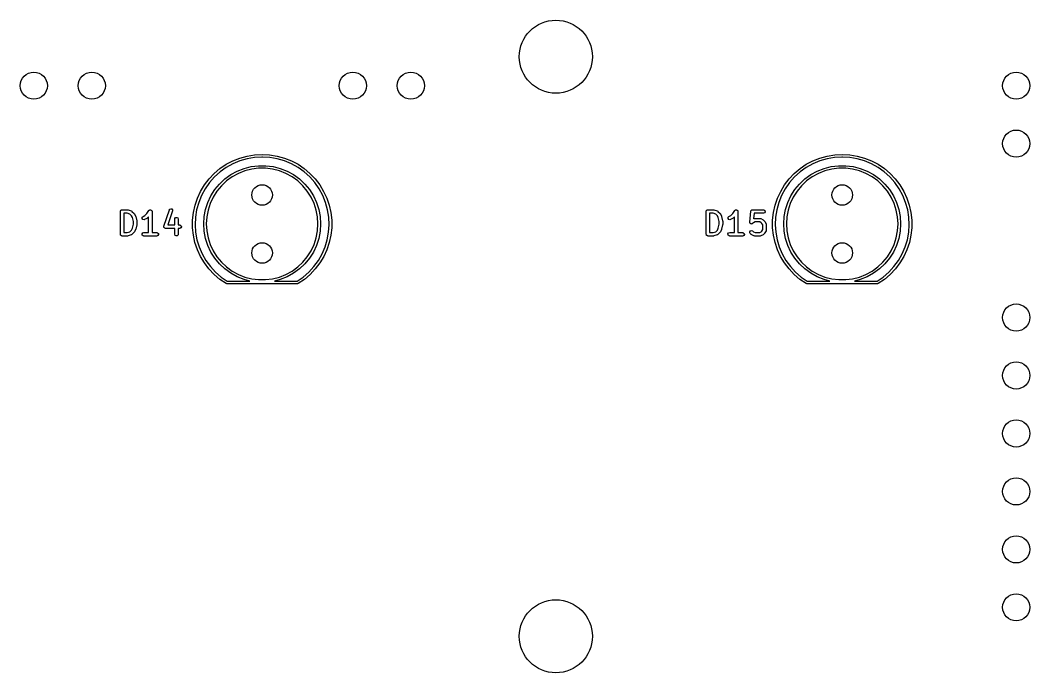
# Model space of a CAD drawing. Extents: x 17 to 414, y -137 to -109.
# Drawn here: x 370.24 to 414.45, y -137.49 to -108.89 of the extents above; entities that cross this region are included whole.
import ezdxf

# ---------------------------------------------------------------- set-up
doc = ezdxf.new("R2010")
doc.units = 0
doc.layers.add('BLACK', color=7, linetype='CONTINUOUS')

msp = doc.modelspace()

# ---------------------------------------------------------------- linework, layer by layer
at = {"layer": 'BLACK', "linetype": 'CONTINUOUS'}
for p, q in [((379.559, -115.052), (379.866, -114.93)), ((379.866, -114.93), (380.184, -114.842)), ((380.509, -114.905), (380.182, -114.961)), ((380.184, -114.842), (380.51, -114.789)), ((380.829, -114.887), (380.509, -114.905)), ((380.51, -114.789), (380.838, -114.771)), ((380.839, -114.891), (380.829, -114.887)), ((380.838, -114.771), (380.839, -114.771)), ((380.839, -114.771), (380.839, -114.771)), ((380.839, -114.771), (380.84, -114.771)), ((380.849, -114.887), (380.839, -114.891)), ((380.839, -114.891), (380.839, -114.891)), ((380.839, -114.891), (380.839, -114.891)), ((380.84, -114.771), (381.168, -114.789)), ((380.84, -114.771), (380.84, -114.771)), ((381.169, -114.905), (380.849, -114.887)), ((381.168, -114.789), (381.494, -114.842)), ((381.496, -114.961), (381.169, -114.905)), ((381.494, -114.842), (381.812, -114.93)), ((381.812, -114.93), (382.119, -115.052)), ((404.959, -115.052), (405.266, -114.93)), ((405.266, -114.93), (405.584, -114.842)), ((405.909, -114.905), (405.582, -114.961)), ((405.584, -114.842), (405.91, -114.789)), ((406.229, -114.887), (405.909, -114.905)), ((405.91, -114.789), (406.238, -114.771)), ((406.239, -114.891), (406.229, -114.887)), ((406.238, -114.771), (406.239, -114.771)), ((406.239, -114.771), (406.239, -114.771)), ((406.239, -114.771), (406.24, -114.771)), ((406.249, -114.887), (406.239, -114.891)), ((406.239, -114.891), (406.239, -114.891)), ((406.239, -114.891), (406.239, -114.891)), ((406.24, -114.771), (406.568, -114.789)), ((406.24, -114.771), (406.24, -114.771)), ((406.569, -114.905), (406.249, -114.887)), ((406.568, -114.789), (406.894, -114.842)), ((406.896, -114.961), (406.569, -114.905)), ((406.894, -114.842), (407.212, -114.93)), ((407.212, -114.93), (407.519, -115.052)), ((378.994, -115.392), (379.268, -115.207)), ((379.268, -115.342), (378.999, -115.535)), ((379.268, -115.207), (379.559, -115.052)), ((379.558, -115.181), (379.268, -115.342)), ((379.864, -115.053), (379.558, -115.181)), ((380.182, -114.961), (379.864, -115.053)), ((380.048, -115.386), (380.359, -115.306)), ((380.359, -115.306), (380.678, -115.266)), ((380.686, -115.381), (380.381, -115.419)), ((380.678, -115.266), (381, -115.266)), ((380.993, -115.381), (380.686, -115.381)), ((381.297, -115.419), (380.993, -115.381)), ((381, -115.266), (381.319, -115.306)), ((381.319, -115.306), (381.63, -115.386)), ((381.814, -115.053), (381.496, -114.961)), ((382.12, -115.181), (381.814, -115.053)), ((382.119, -115.052), (382.41, -115.207)), ((382.41, -115.342), (382.12, -115.181)), ((382.41, -115.207), (382.684, -115.392)), ((382.679, -115.535), (382.41, -115.342)), ((404.394, -115.392), (404.668, -115.207)), ((404.668, -115.342), (404.399, -115.535)), ((404.668, -115.207), (404.959, -115.052)), ((404.958, -115.181), (404.668, -115.342)), ((405.264, -115.053), (404.958, -115.181)), ((405.582, -114.961), (405.264, -115.053)), ((405.448, -115.386), (405.759, -115.306)), ((405.759, -115.306), (406.078, -115.266)), ((406.086, -115.381), (405.781, -115.419)), ((406.078, -115.266), (406.4, -115.266)), ((406.393, -115.381), (406.086, -115.381)), ((406.697, -115.419), (406.393, -115.381)), ((406.4, -115.266), (406.719, -115.306)), ((406.719, -115.306), (407.03, -115.386)), ((407.214, -115.053), (406.896, -114.961)), ((407.52, -115.181), (407.214, -115.053)), ((407.519, -115.052), (407.81, -115.207)), ((407.81, -115.342), (407.52, -115.181)), ((407.81, -115.207), (408.084, -115.392)), ((408.079, -115.535), (407.81, -115.342)), ((378.516, -115.845), (378.743, -115.606)), ((378.753, -115.757), (378.533, -116.006)), ((378.743, -115.606), (378.994, -115.392)), ((378.999, -115.535), (378.753, -115.757)), ((379.207, -115.848), (379.467, -115.659)), ((379.529, -115.757), (379.281, -115.937)), ((379.467, -115.659), (379.749, -115.505)), ((379.798, -115.609), (379.529, -115.757)), ((379.749, -115.505), (380.048, -115.386)), ((380.084, -115.496), (379.798, -115.609)), ((380.381, -115.419), (380.084, -115.496)), ((381.595, -115.496), (381.297, -115.419)), ((381.88, -115.609), (381.595, -115.496)), ((381.63, -115.386), (381.929, -115.505)), ((382.149, -115.757), (381.88, -115.609)), ((381.929, -115.505), (382.211, -115.659)), ((382.397, -115.937), (382.149, -115.757)), ((382.211, -115.659), (382.471, -115.848)), ((382.925, -115.757), (382.679, -115.535)), ((382.684, -115.392), (382.935, -115.606)), ((383.145, -116.005), (382.925, -115.757)), ((382.935, -115.606), (383.163, -115.845)), ((403.916, -115.845), (404.143, -115.606)), ((404.153, -115.757), (403.933, -116.006)), ((404.143, -115.606), (404.394, -115.392)), ((404.399, -115.535), (404.153, -115.757)), ((404.607, -115.848), (404.867, -115.659)), ((404.929, -115.757), (404.681, -115.937)), ((404.867, -115.659), (405.149, -115.505)), ((405.198, -115.609), (404.929, -115.757)), ((405.149, -115.505), (405.448, -115.386)), ((405.484, -115.496), (405.198, -115.609)), ((405.781, -115.419), (405.484, -115.496)), ((406.995, -115.496), (406.697, -115.419)), ((407.28, -115.609), (406.995, -115.496)), ((407.03, -115.386), (407.329, -115.505)), ((407.549, -115.757), (407.28, -115.609)), ((407.329, -115.505), (407.611, -115.659)), ((407.797, -115.937), (407.549, -115.757)), ((407.611, -115.659), (407.871, -115.848)), ((408.325, -115.757), (408.079, -115.535)), ((408.084, -115.392), (408.335, -115.606)), ((408.545, -116.005), (408.325, -115.757)), ((408.335, -115.606), (408.563, -115.845)), ((378.145, -116.391), (378.316, -116.108)), ((378.316, -116.108), (378.516, -115.845)), ((378.533, -116.006), (378.343, -116.277)), ((378.768, -116.316), (378.973, -116.069)), ((379.057, -116.147), (378.861, -116.384)), ((378.973, -116.069), (379.207, -115.848)), ((379.281, -115.937), (379.057, -116.147)), ((382.621, -116.147), (382.397, -115.937)), ((382.471, -115.848), (382.705, -116.069)), ((382.817, -116.384), (382.621, -116.147)), ((382.705, -116.069), (382.91, -116.316)), ((383.335, -116.277), (383.145, -116.005)), ((383.163, -115.845), (383.362, -116.108)), ((383.362, -116.108), (383.533, -116.391)), ((403.545, -116.391), (403.716, -116.108)), ((403.716, -116.108), (403.916, -115.845)), ((403.933, -116.006), (403.743, -116.277)), ((404.168, -116.316), (404.373, -116.069)), ((404.457, -116.147), (404.261, -116.384)), ((404.373, -116.069), (404.607, -115.848)), ((404.681, -115.937), (404.457, -116.147)), ((408.021, -116.147), (407.797, -115.937)), ((407.871, -115.848), (408.105, -116.069)), ((408.217, -116.384), (408.021, -116.147)), ((408.105, -116.069), (408.31, -116.316)), ((408.735, -116.277), (408.545, -116.005)), ((408.563, -115.845), (408.762, -116.108)), ((408.762, -116.108), (408.933, -116.391)), ((377.901, -117.003), (378.006, -116.69)), ((378.006, -116.69), (378.145, -116.391)), ((378.185, -116.568), (378.061, -116.875)), ((378.343, -116.277), (378.185, -116.568)), ((378.459, -116.879), (378.596, -116.588)), ((378.697, -116.643), (378.566, -116.921)), ((378.596, -116.588), (378.768, -116.316)), ((378.861, -116.384), (378.697, -116.643)), ((382.981, -116.643), (382.817, -116.384)), ((382.91, -116.316), (383.082, -116.588)), ((383.112, -116.921), (382.981, -116.643)), ((383.082, -116.588), (383.219, -116.879)), ((383.493, -116.568), (383.335, -116.277)), ((383.617, -116.875), (383.493, -116.568)), ((383.533, -116.391), (383.672, -116.69)), ((383.672, -116.69), (383.777, -117.003)), ((403.301, -117.003), (403.406, -116.69)), ((403.406, -116.69), (403.545, -116.391)), ((403.585, -116.568), (403.461, -116.875)), ((403.743, -116.277), (403.585, -116.568)), ((403.859, -116.879), (403.996, -116.588)), ((404.097, -116.643), (403.966, -116.921)), ((403.996, -116.588), (404.168, -116.316)), ((404.261, -116.384), (404.097, -116.643)), ((408.381, -116.643), (408.217, -116.384)), ((408.31, -116.316), (408.482, -116.588)), ((408.512, -116.921), (408.381, -116.643)), ((408.482, -116.588), (408.619, -116.879)), ((408.893, -116.568), (408.735, -116.277)), ((409.017, -116.875), (408.893, -116.568)), ((408.933, -116.391), (409.072, -116.69)), ((409.072, -116.69), (409.177, -117.003)), ((376.79, -117.179), (376.834, -117.152)), ((376.834, -117.152), (376.884, -117.16)), ((377.83, -117.325), (377.901, -117.003)), ((378.061, -116.875), (377.972, -117.195)), ((378.359, -117.184), (378.459, -116.879)), ((378.566, -116.921), (378.471, -117.213)), ((383.207, -117.213), (383.112, -116.921)), ((383.219, -116.879), (383.319, -117.184)), ((383.706, -117.195), (383.617, -116.875)), ((383.777, -117.003), (383.848, -117.325)), ((403.23, -117.325), (403.301, -117.003)), ((403.461, -116.875), (403.372, -117.195)), ((403.759, -117.184), (403.859, -116.879)), ((403.966, -116.921), (403.871, -117.213)), ((408.607, -117.213), (408.512, -116.921)), ((408.619, -116.879), (408.719, -117.184)), ((409.106, -117.195), (409.017, -116.875)), ((409.177, -117.003), (409.248, -117.325)), ((374.631, -117.273), (374.632, -117.264)), ((374.631, -118.273), (374.631, -117.273)), ((374.632, -117.26), (374.634, -117.257)), ((374.632, -117.264), (374.632, -117.26)), ((374.634, -117.257), (374.635, -117.248)), ((374.635, -117.248), (374.648, -117.233)), ((374.648, -117.233), (374.658, -117.216)), ((374.658, -117.216), (374.664, -117.214)), ((374.664, -117.214), (374.668, -117.208)), ((374.668, -117.208), (374.687, -117.205)), ((374.687, -117.205), (374.706, -117.198)), ((374.706, -117.198), (374.944, -117.198)), ((374.781, -117.348), (374.781, -118.198)), ((374.932, -117.348), (374.781, -117.348)), ((375.046, -117.387), (374.932, -117.348)), ((374.944, -117.198), (374.966, -117.202)), ((374.966, -117.202), (374.968, -117.202)), ((374.968, -117.202), (375.11, -117.25)), ((375.12, -117.461), (375.046, -117.387)), ((375.11, -117.25), (375.133, -117.262)), ((375.159, -117.538), (375.12, -117.461)), ((375.133, -117.262), (375.136, -117.266)), ((375.136, -117.266), (375.14, -117.268)), ((375.14, -117.268), (375.235, -117.363)), ((375.202, -117.711), (375.159, -117.538)), ((375.235, -117.363), (375.248, -117.382)), ((375.248, -117.382), (375.249, -117.383)), ((375.249, -117.383), (375.297, -117.478)), ((375.297, -117.478), (375.3, -117.49)), ((375.3, -117.49), (375.302, -117.493)), ((375.302, -117.493), (375.35, -117.684)), ((375.586, -117.58), (375.589, -117.529)), ((375.617, -117.622), (375.586, -117.58)), ((375.589, -117.529), (375.625, -117.492)), ((375.625, -117.492), (375.709, -117.45)), ((375.787, -117.579), (375.692, -117.626)), ((375.709, -117.45), (375.79, -117.368)), ((375.788, -117.577), (375.787, -117.579)), ((375.806, -117.564), (375.788, -117.577)), ((375.79, -117.368), (375.881, -117.232)), ((375.869, -117.502), (375.806, -117.564)), ((375.869, -118.198), (375.869, -117.502)), ((375.881, -117.232), (375.899, -117.213)), ((375.899, -117.213), (375.904, -117.212)), ((375.904, -117.212), (375.906, -117.208)), ((375.906, -117.208), (375.928, -117.205)), ((375.928, -117.205), (375.949, -117.199)), ((375.949, -117.199), (375.953, -117.2)), ((375.953, -117.2), (375.957, -117.199)), ((375.957, -117.199), (375.976, -117.21)), ((375.976, -117.21), (375.996, -117.219)), ((375.996, -117.219), (375.998, -117.223)), ((375.998, -117.223), (376.001, -117.225)), ((376.001, -117.225), (376.009, -117.246)), ((376.009, -117.246), (376.018, -117.265)), ((376.018, -117.265), (376.017, -117.269)), ((376.017, -117.269), (376.019, -117.273)), ((376.019, -117.273), (376.019, -118.198)), ((376.539, -117.916), (376.777, -117.202)), ((376.92, -117.249), (376.715, -117.865)), ((376.777, -117.202), (376.79, -117.179)), ((376.884, -117.16), (376.918, -117.198)), ((376.918, -117.198), (376.92, -117.249)), ((377.012, -117.607), (377.016, -117.581)), ((377.016, -117.581), (377.049, -117.542)), ((377.049, -117.542), (377.1, -117.533)), ((377.1, -117.533), (377.144, -117.558)), ((377.144, -117.558), (377.162, -117.607)), ((377.794, -117.653), (377.83, -117.325)), ((377.92, -117.522), (377.905, -117.853)), ((377.972, -117.195), (377.92, -117.522)), ((378.279, -117.821), (378.299, -117.5)), ((378.299, -117.5), (378.359, -117.184)), ((378.413, -117.515), (378.394, -117.821)), ((378.471, -117.213), (378.413, -117.515)), ((383.265, -117.515), (383.207, -117.213)), ((383.284, -117.821), (383.265, -117.515)), ((383.319, -117.184), (383.379, -117.5)), ((383.379, -117.5), (383.399, -117.821)), ((383.758, -117.522), (383.706, -117.195)), ((383.773, -117.853), (383.758, -117.522)), ((383.848, -117.325), (383.884, -117.653)), ((400.285, -117.273), (400.286, -117.264)), ((400.285, -118.273), (400.285, -117.273)), ((400.286, -117.26), (400.288, -117.257)), ((400.286, -117.264), (400.286, -117.26)), ((400.288, -117.257), (400.289, -117.248)), ((400.289, -117.248), (400.302, -117.233)), ((400.302, -117.233), (400.312, -117.216)), ((400.312, -117.216), (400.318, -117.214)), ((400.318, -117.214), (400.322, -117.208)), ((400.322, -117.208), (400.341, -117.205)), ((400.341, -117.205), (400.36, -117.198)), ((400.36, -117.198), (400.598, -117.198)), ((400.435, -117.348), (400.435, -118.198)), ((400.586, -117.348), (400.435, -117.348)), ((400.7, -117.387), (400.586, -117.348)), ((400.598, -117.198), (400.62, -117.202)), ((400.62, -117.202), (400.622, -117.202)), ((400.622, -117.202), (400.764, -117.25)), ((400.774, -117.461), (400.7, -117.387)), ((400.764, -117.25), (400.787, -117.262)), ((400.813, -117.538), (400.774, -117.461)), ((400.787, -117.262), (400.79, -117.266)), ((400.79, -117.266), (400.794, -117.268)), ((400.794, -117.268), (400.889, -117.363)), ((400.856, -117.711), (400.813, -117.538)), ((400.889, -117.363), (400.902, -117.382)), ((400.902, -117.382), (400.903, -117.383)), ((400.903, -117.383), (400.951, -117.478)), ((400.951, -117.478), (400.954, -117.49)), ((400.954, -117.49), (400.956, -117.493)), ((400.956, -117.493), (401.004, -117.684)), ((401.24, -117.58), (401.243, -117.529)), ((401.271, -117.622), (401.24, -117.58)), ((401.243, -117.529), (401.279, -117.492)), ((401.279, -117.492), (401.363, -117.45)), ((401.441, -117.579), (401.346, -117.626)), ((401.363, -117.45), (401.444, -117.368)), ((401.442, -117.577), (401.441, -117.579)), ((401.46, -117.564), (401.442, -117.577)), ((401.444, -117.368), (401.535, -117.232)), ((401.523, -117.502), (401.46, -117.564)), ((401.523, -118.198), (401.523, -117.502)), ((401.535, -117.232), (401.553, -117.213)), ((401.553, -117.213), (401.558, -117.212)), ((401.558, -117.212), (401.56, -117.208)), ((401.56, -117.208), (401.582, -117.205)), ((401.582, -117.205), (401.603, -117.199)), ((401.603, -117.199), (401.607, -117.2)), ((401.607, -117.2), (401.611, -117.199)), ((401.611, -117.199), (401.63, -117.21)), ((401.63, -117.21), (401.65, -117.219)), ((401.65, -117.219), (401.652, -117.223)), ((401.652, -117.223), (401.655, -117.225)), ((401.655, -117.225), (401.663, -117.246)), ((401.663, -117.246), (401.672, -117.265)), ((401.672, -117.265), (401.671, -117.269)), ((401.671, -117.269), (401.673, -117.273)), ((401.673, -117.273), (401.673, -118.198)), ((402.19, -117.742), (402.237, -117.266)), ((402.237, -117.266), (402.239, -117.262)), ((402.238, -117.26), (402.24, -117.258)), ((402.239, -117.262), (402.238, -117.26)), ((402.24, -117.258), (402.245, -117.241)), ((402.245, -117.241), (402.256, -117.23)), ((402.256, -117.23), (402.264, -117.216)), ((402.264, -117.216), (402.274, -117.212)), ((402.274, -117.212), (402.281, -117.205)), ((402.281, -117.205), (402.297, -117.204)), ((402.297, -117.204), (402.312, -117.198)), ((402.312, -117.198), (402.788, -117.198)), ((402.38, -117.348), (402.355, -117.597)), ((402.355, -117.597), (402.374, -117.587)), ((402.374, -117.587), (402.399, -117.58)), ((402.788, -117.348), (402.38, -117.348)), ((402.399, -117.58), (402.403, -117.581)), ((402.403, -117.581), (402.407, -117.579)), ((402.407, -117.579), (402.645, -117.579)), ((402.645, -117.579), (402.671, -117.584)), ((402.671, -117.584), (402.675, -117.587)), ((402.675, -117.587), (402.679, -117.587)), ((402.679, -117.587), (402.774, -117.635)), ((402.788, -117.198), (402.814, -117.203)), ((402.836, -117.331), (402.788, -117.348)), ((402.814, -117.203), (402.853, -117.236)), ((402.862, -117.286), (402.836, -117.331)), ((402.853, -117.236), (402.862, -117.286)), ((403.194, -117.653), (403.23, -117.325)), ((403.32, -117.522), (403.305, -117.853)), ((403.372, -117.195), (403.32, -117.522)), ((403.679, -117.821), (403.699, -117.5)), ((403.699, -117.5), (403.759, -117.184)), ((403.813, -117.515), (403.794, -117.821)), ((403.871, -117.213), (403.813, -117.515)), ((408.665, -117.515), (408.607, -117.213)), ((408.684, -117.821), (408.665, -117.515)), ((408.719, -117.184), (408.779, -117.5)), ((408.779, -117.5), (408.799, -117.821)), ((409.158, -117.522), (409.106, -117.195)), ((409.173, -117.853), (409.158, -117.522)), ((409.248, -117.325), (409.284, -117.653)), ((375.12, -118.086), (375.159, -118.009)), ((375.159, -118.009), (375.202, -117.836)), ((375.202, -117.836), (375.202, -117.711)), ((375.35, -117.863), (375.302, -118.053)), ((375.35, -117.684), (375.351, -117.699)), ((375.352, -117.845), (375.35, -117.86)), ((375.35, -117.86), (375.35, -117.863)), ((375.351, -117.699), (375.352, -117.702)), ((375.352, -117.702), (375.352, -117.845)), ((375.667, -117.634), (375.617, -117.622)), ((375.692, -117.626), (375.667, -117.634)), ((376.537, -117.927), (376.539, -117.922)), ((376.54, -117.947), (376.537, -117.927)), ((376.539, -117.922), (376.539, -117.916)), ((376.541, -117.968), (376.54, -117.947)), ((376.545, -117.972), (376.541, -117.968)), ((376.546, -117.978), (376.545, -117.972)), ((376.561, -117.991), (376.546, -117.978)), ((376.575, -118.006), (376.561, -117.991)), ((376.58, -118.007), (376.575, -118.006)), ((376.585, -118.011), (376.58, -118.007)), ((376.61, -118.015), (376.585, -118.011)), ((377.012, -118.015), (376.61, -118.015)), ((376.715, -117.865), (377.012, -117.865)), ((377.012, -117.865), (377.012, -117.607)), ((377.012, -118.273), (377.012, -118.015)), ((377.162, -117.607), (377.162, -117.865)), ((377.162, -117.865), (377.23, -117.865)), ((377.23, -118.015), (377.162, -118.015)), ((377.162, -118.015), (377.162, -118.273)), ((377.23, -117.865), (377.255, -117.87)), ((377.278, -117.997), (377.23, -118.015)), ((377.255, -117.87), (377.294, -117.903)), ((377.303, -117.953), (377.278, -117.997)), ((377.294, -117.903), (377.303, -117.953)), ((377.793, -117.983), (377.794, -117.653)), ((377.829, -118.312), (377.793, -117.983)), ((377.905, -117.853), (377.927, -118.184)), ((378.299, -118.142), (378.279, -117.821)), ((378.394, -117.821), (378.413, -118.127)), ((383.265, -118.127), (383.284, -117.821)), ((383.399, -117.821), (383.379, -118.142)), ((383.751, -118.184), (383.773, -117.853)), ((383.885, -117.983), (383.849, -118.312)), ((383.884, -117.653), (383.885, -117.983)), ((400.774, -118.086), (400.813, -118.009)), ((400.813, -118.009), (400.856, -117.836)), ((400.856, -117.836), (400.856, -117.711)), ((401.004, -117.863), (400.956, -118.053)), ((401.004, -117.684), (401.005, -117.699)), ((401.006, -117.845), (401.004, -117.86)), ((401.004, -117.86), (401.004, -117.863)), ((401.005, -117.699), (401.006, -117.702)), ((401.006, -117.702), (401.006, -117.845)), ((401.321, -117.634), (401.271, -117.622)), ((401.346, -117.626), (401.321, -117.634)), ((402.19, -117.743), (402.19, -117.742)), ((402.196, -117.767), (402.19, -117.743)), ((402.19, -117.743), (402.19, -117.743)), ((402.203, -117.792), (402.196, -117.767)), ((402.203, -117.793), (402.203, -117.792)), ((402.203, -117.792), (402.203, -117.792)), ((402.224, -117.807), (402.203, -117.793)), ((402.244, -117.822), (402.224, -117.807)), ((402.245, -117.822), (402.244, -117.822)), ((402.27, -117.82), (402.245, -117.822)), ((402.245, -117.822), (402.245, -117.822)), ((402.295, -117.818), (402.27, -117.82)), ((402.296, -117.818), (402.295, -117.818)), ((402.318, -117.803), (402.296, -117.818)), ((402.296, -117.818), (402.296, -117.818)), ((402.357, -117.764), (402.318, -117.803)), ((402.425, -117.729), (402.357, -117.764)), ((402.628, -117.729), (402.425, -117.729)), ((402.696, -117.764), (402.628, -117.729)), ((402.727, -117.794), (402.696, -117.764)), ((402.761, -117.862), (402.727, -117.794)), ((402.761, -118.065), (402.761, -117.862)), ((402.774, -117.635), (402.792, -117.648)), ((402.792, -117.648), (402.794, -117.649)), ((402.794, -117.649), (402.841, -117.697)), ((402.841, -117.697), (402.854, -117.715)), ((402.854, -117.715), (402.855, -117.716)), ((402.855, -117.716), (402.903, -117.811)), ((402.903, -117.811), (402.91, -117.836)), ((402.91, -117.836), (402.909, -117.841)), ((402.909, -117.841), (402.911, -117.845)), ((402.911, -117.845), (402.911, -118.083)), ((403.193, -117.983), (403.194, -117.653)), ((403.229, -118.312), (403.193, -117.983)), ((403.305, -117.853), (403.327, -118.184)), ((403.699, -118.142), (403.679, -117.821)), ((403.794, -117.821), (403.813, -118.127)), ((408.665, -118.127), (408.684, -117.821)), ((408.799, -117.821), (408.779, -118.142)), ((409.151, -118.184), (409.173, -117.853)), ((409.285, -117.983), (409.249, -118.312)), ((409.284, -117.653), (409.285, -117.983)), ((374.637, -118.292), (374.631, -118.273)), ((374.641, -118.311), (374.637, -118.292)), ((374.646, -118.315), (374.641, -118.311)), ((374.648, -118.322), (374.646, -118.315)), ((374.665, -118.331), (374.648, -118.322)), ((374.68, -118.344), (374.665, -118.331)), ((374.69, -118.346), (374.68, -118.344)), ((374.693, -118.347), (374.69, -118.346)), ((374.696, -118.347), (374.693, -118.347)), ((374.706, -118.348), (374.696, -118.347)), ((374.944, -118.348), (374.706, -118.348)), ((374.781, -118.198), (374.932, -118.198)), ((374.932, -118.198), (375.046, -118.16)), ((374.945, -118.348), (374.944, -118.348)), ((374.968, -118.345), (374.945, -118.348)), ((375.11, -118.297), (374.968, -118.345)), ((375.046, -118.16), (375.12, -118.086)), ((375.114, -118.294), (375.11, -118.297)), ((375.118, -118.294), (375.114, -118.294)), ((375.14, -118.279), (375.118, -118.294)), ((375.235, -118.184), (375.14, -118.279)), ((375.236, -118.182), (375.235, -118.184)), ((375.249, -118.164), (375.236, -118.182)), ((375.297, -118.069), (375.249, -118.164)), ((375.302, -118.053), (375.297, -118.065)), ((375.297, -118.065), (375.297, -118.069)), ((375.584, -118.26), (375.61, -118.216)), ((375.593, -118.311), (375.584, -118.26)), ((375.632, -118.344), (375.593, -118.311)), ((375.61, -118.216), (375.658, -118.198)), ((375.658, -118.348), (375.632, -118.344)), ((375.658, -118.198), (375.869, -118.198)), ((376.23, -118.348), (375.658, -118.348)), ((376.019, -118.198), (376.23, -118.198)), ((376.23, -118.198), (376.255, -118.203)), ((376.278, -118.331), (376.23, -118.348)), ((376.255, -118.203), (376.294, -118.236)), ((376.303, -118.286), (376.278, -118.331)), ((376.294, -118.236), (376.303, -118.286)), ((377.029, -118.322), (377.012, -118.273)), ((377.074, -118.347), (377.029, -118.322)), ((377.124, -118.338), (377.074, -118.347)), ((377.157, -118.299), (377.124, -118.338)), ((377.162, -118.273), (377.157, -118.299)), ((377.899, -118.634), (377.829, -118.312)), ((377.927, -118.184), (377.986, -118.51)), ((378.359, -118.458), (378.299, -118.142)), ((378.459, -118.763), (378.359, -118.458)), ((378.413, -118.127), (378.471, -118.429)), ((378.471, -118.429), (378.566, -118.721)), ((383.112, -118.721), (383.207, -118.429)), ((383.207, -118.429), (383.265, -118.127)), ((383.319, -118.458), (383.219, -118.763)), ((383.379, -118.142), (383.319, -118.458)), ((383.692, -118.51), (383.751, -118.184)), ((383.849, -118.312), (383.779, -118.634)), ((400.291, -118.292), (400.285, -118.273)), ((400.295, -118.311), (400.291, -118.292)), ((400.3, -118.315), (400.295, -118.311)), ((400.302, -118.322), (400.3, -118.315)), ((400.319, -118.331), (400.302, -118.322)), ((400.334, -118.344), (400.319, -118.331)), ((400.344, -118.346), (400.334, -118.344)), ((400.347, -118.347), (400.344, -118.346)), ((400.35, -118.347), (400.347, -118.347)), ((400.36, -118.348), (400.35, -118.347)), ((400.598, -118.348), (400.36, -118.348)), ((400.435, -118.198), (400.586, -118.198)), ((400.586, -118.198), (400.7, -118.16)), ((400.599, -118.348), (400.598, -118.348)), ((400.622, -118.345), (400.599, -118.348)), ((400.764, -118.297), (400.622, -118.345)), ((400.7, -118.16), (400.774, -118.086)), ((400.768, -118.294), (400.764, -118.297)), ((400.772, -118.294), (400.768, -118.294)), ((400.794, -118.279), (400.772, -118.294)), ((400.889, -118.184), (400.794, -118.279)), ((400.89, -118.182), (400.889, -118.184)), ((400.903, -118.164), (400.89, -118.182)), ((400.951, -118.069), (400.903, -118.164)), ((400.956, -118.053), (400.951, -118.065)), ((400.951, -118.065), (400.951, -118.069)), ((401.238, -118.26), (401.264, -118.216)), ((401.247, -118.311), (401.238, -118.26)), ((401.286, -118.344), (401.247, -118.311)), ((401.264, -118.216), (401.312, -118.198)), ((401.312, -118.348), (401.286, -118.344)), ((401.312, -118.198), (401.523, -118.198)), ((401.884, -118.348), (401.312, -118.348)), ((401.673, -118.198), (401.884, -118.198)), ((401.884, -118.198), (401.909, -118.203)), ((401.932, -118.331), (401.884, -118.348)), ((401.909, -118.203), (401.948, -118.236)), ((401.957, -118.286), (401.932, -118.331)), ((401.948, -118.236), (401.957, -118.286)), ((402.192, -118.159), (402.221, -118.117)), ((402.197, -118.21), (402.192, -118.159)), ((402.211, -118.231), (402.197, -118.21)), ((402.259, -118.279), (402.211, -118.231)), ((402.221, -118.117), (402.271, -118.103)), ((402.261, -118.279), (402.259, -118.279)), ((402.279, -118.293), (402.261, -118.279)), ((402.271, -118.103), (402.318, -118.125)), ((402.374, -118.34), (402.279, -118.293)), ((402.318, -118.125), (402.357, -118.164)), ((402.357, -118.164), (402.425, -118.198)), ((402.378, -118.341), (402.374, -118.34)), ((402.382, -118.344), (402.378, -118.341)), ((402.407, -118.348), (402.382, -118.344)), ((402.645, -118.348), (402.407, -118.348)), ((402.425, -118.198), (402.628, -118.198)), ((402.628, -118.198), (402.696, -118.164)), ((402.65, -118.347), (402.645, -118.348)), ((402.654, -118.348), (402.65, -118.347)), ((402.679, -118.34), (402.654, -118.348)), ((402.774, -118.293), (402.679, -118.34)), ((402.696, -118.164), (402.727, -118.134)), ((402.727, -118.134), (402.761, -118.065)), ((402.775, -118.292), (402.774, -118.293)), ((402.794, -118.279), (402.775, -118.292)), ((402.841, -118.231), (402.794, -118.279)), ((402.842, -118.23), (402.841, -118.231)), ((402.855, -118.212), (402.842, -118.23)), ((402.903, -118.116), (402.855, -118.212)), ((402.906, -118.109), (402.903, -118.112)), ((402.903, -118.112), (402.903, -118.116)), ((402.911, -118.083), (402.906, -118.109)), ((403.299, -118.634), (403.229, -118.312)), ((403.327, -118.184), (403.386, -118.51)), ((403.759, -118.458), (403.699, -118.142)), ((403.859, -118.763), (403.759, -118.458)), ((403.813, -118.127), (403.871, -118.429)), ((403.871, -118.429), (403.966, -118.721)), ((408.512, -118.721), (408.607, -118.429)), ((408.607, -118.429), (408.665, -118.127)), ((408.719, -118.458), (408.619, -118.763)), ((408.779, -118.142), (408.719, -118.458)), ((409.092, -118.51), (409.151, -118.184)), ((409.249, -118.312), (409.179, -118.634)), ((378.005, -118.947), (377.899, -118.634)), ((377.986, -118.51), (378.082, -118.827)), ((378.082, -118.827), (378.213, -119.131)), ((378.596, -119.054), (378.459, -118.763)), ((378.566, -118.721), (378.697, -118.999)), ((382.981, -118.999), (383.112, -118.721)), ((383.219, -118.763), (383.082, -119.054)), ((383.465, -119.131), (383.596, -118.827)), ((383.596, -118.827), (383.692, -118.51)), ((383.779, -118.634), (383.674, -118.947)), ((403.405, -118.947), (403.299, -118.634)), ((403.386, -118.51), (403.482, -118.827)), ((403.482, -118.827), (403.613, -119.131)), ((403.996, -119.054), (403.859, -118.763)), ((403.966, -118.721), (404.097, -118.999)), ((408.381, -118.999), (408.512, -118.721)), ((408.619, -118.763), (408.482, -119.054)), ((408.865, -119.131), (408.996, -118.827)), ((408.996, -118.827), (409.092, -118.51)), ((409.179, -118.634), (409.074, -118.947)), ((378.143, -119.247), (378.005, -118.947)), ((378.313, -119.53), (378.143, -119.247)), ((378.213, -119.131), (378.378, -119.419)), ((378.768, -119.326), (378.596, -119.054)), ((378.697, -118.999), (378.861, -119.258)), ((378.973, -119.573), (378.768, -119.326)), ((378.861, -119.258), (379.057, -119.495)), ((382.621, -119.495), (382.817, -119.258)), ((382.91, -119.326), (382.705, -119.573)), ((382.817, -119.258), (382.981, -118.999)), ((383.082, -119.054), (382.91, -119.326)), ((383.3, -119.419), (383.465, -119.131)), ((383.535, -119.247), (383.365, -119.53)), ((383.674, -118.947), (383.535, -119.247)), ((403.543, -119.247), (403.405, -118.947)), ((403.713, -119.53), (403.543, -119.247)), ((403.613, -119.131), (403.778, -119.419)), ((404.168, -119.326), (403.996, -119.054)), ((404.097, -118.999), (404.261, -119.258)), ((404.373, -119.573), (404.168, -119.326)), ((404.261, -119.258), (404.457, -119.495)), ((408.021, -119.495), (408.217, -119.258)), ((408.31, -119.326), (408.105, -119.573)), ((408.217, -119.258), (408.381, -118.999)), ((408.482, -119.054), (408.31, -119.326)), ((408.7, -119.419), (408.865, -119.131)), ((408.935, -119.247), (408.765, -119.53)), ((409.074, -118.947), (408.935, -119.247)), ((378.512, -119.793), (378.313, -119.53)), ((378.378, -119.419), (378.574, -119.686)), ((378.739, -120.033), (378.512, -119.793)), ((378.574, -119.686), (378.798, -119.93)), ((379.207, -119.793), (378.973, -119.573)), ((379.057, -119.495), (379.281, -119.705)), ((379.467, -119.982), (379.207, -119.793)), ((379.281, -119.705), (379.529, -119.885)), ((382.149, -119.885), (382.397, -119.705)), ((382.471, -119.793), (382.211, -119.982)), ((382.397, -119.705), (382.621, -119.495)), ((382.705, -119.573), (382.471, -119.793)), ((382.88, -119.93), (383.104, -119.686)), ((383.166, -119.793), (382.939, -120.033)), ((383.104, -119.686), (383.3, -119.419)), ((383.365, -119.53), (383.166, -119.793)), ((403.912, -119.793), (403.713, -119.53)), ((403.778, -119.419), (403.974, -119.686)), ((404.139, -120.033), (403.912, -119.793)), ((403.974, -119.686), (404.198, -119.93)), ((404.607, -119.793), (404.373, -119.573)), ((404.457, -119.495), (404.681, -119.705)), ((404.867, -119.982), (404.607, -119.793)), ((404.681, -119.705), (404.929, -119.885)), ((407.549, -119.885), (407.797, -119.705)), ((407.871, -119.793), (407.611, -119.982)), ((407.797, -119.705), (408.021, -119.495)), ((408.105, -119.573), (407.871, -119.793)), ((408.28, -119.93), (408.504, -119.686)), ((408.566, -119.793), (408.339, -120.033)), ((408.504, -119.686), (408.7, -119.419)), ((408.765, -119.53), (408.566, -119.793)), ((378.99, -120.247), (378.739, -120.033)), ((378.798, -119.93), (379.049, -120.147)), ((379.263, -120.432), (378.99, -120.247)), ((379.049, -120.147), (379.304, -120.321)), ((379.749, -120.137), (379.467, -119.982)), ((379.529, -119.885), (379.798, -120.033)), ((380.048, -120.256), (379.749, -120.137)), ((379.798, -120.033), (380.084, -120.146)), ((380.084, -120.146), (380.381, -120.222)), ((380.381, -120.222), (380.686, -120.261)), ((380.993, -120.261), (381.297, -120.222)), ((381.297, -120.222), (381.595, -120.146)), ((381.595, -120.146), (381.88, -120.033)), ((381.929, -120.137), (381.63, -120.256)), ((381.88, -120.033), (382.149, -119.885)), ((382.211, -119.982), (381.929, -120.137)), ((382.374, -120.321), (382.629, -120.147)), ((382.688, -120.247), (382.415, -120.432)), ((382.629, -120.147), (382.88, -119.93)), ((382.939, -120.033), (382.688, -120.247)), ((404.39, -120.247), (404.139, -120.033)), ((404.198, -119.93), (404.449, -120.147)), ((404.663, -120.432), (404.39, -120.247)), ((404.449, -120.147), (404.704, -120.321)), ((405.149, -120.137), (404.867, -119.982)), ((404.929, -119.885), (405.198, -120.033)), ((405.448, -120.256), (405.149, -120.137)), ((405.198, -120.033), (405.484, -120.146)), ((405.484, -120.146), (405.781, -120.222)), ((405.781, -120.222), (406.086, -120.261)), ((406.393, -120.261), (406.697, -120.222)), ((406.697, -120.222), (406.995, -120.146)), ((406.995, -120.146), (407.28, -120.033)), ((407.329, -120.137), (407.03, -120.256)), ((407.28, -120.033), (407.549, -119.885)), ((407.611, -119.982), (407.329, -120.137)), ((407.774, -120.321), (408.029, -120.147)), ((408.088, -120.247), (407.815, -120.432)), ((408.029, -120.147), (408.28, -119.93)), ((408.339, -120.033), (408.088, -120.247)), ((379.279, -120.435), (379.263, -120.432)), ((379.263, -120.432), (379.263, -120.432)), ((379.294, -120.441), (379.279, -120.435)), ((382.384, -120.441), (379.294, -120.441)), ((379.304, -120.321), (380.302, -120.321)), ((380.302, -120.321), (380.048, -120.256)), ((380.686, -120.261), (380.993, -120.261)), ((381.63, -120.256), (381.376, -120.321)), ((381.376, -120.321), (382.374, -120.321)), ((382.399, -120.435), (382.384, -120.441)), ((382.415, -120.432), (382.399, -120.435)), ((382.415, -120.432), (382.415, -120.432)), ((404.679, -120.435), (404.663, -120.432)), ((404.663, -120.432), (404.663, -120.432)), ((404.694, -120.441), (404.679, -120.435)), ((407.784, -120.441), (404.694, -120.441)), ((404.704, -120.321), (405.702, -120.321)), ((405.702, -120.321), (405.448, -120.256)), ((406.086, -120.261), (406.393, -120.261)), ((407.03, -120.256), (406.776, -120.321)), ((406.776, -120.321), (407.774, -120.321)), ((407.799, -120.435), (407.784, -120.441)), ((407.815, -120.432), (407.799, -120.435)), ((407.815, -120.432), (407.815, -120.432))]:
    msp.add_line(p, q, dxfattribs=at)
at = {"layer": 'BLACK'}
for centre, radius in [((393.7, -110.49), 1.6), ((370.84, -111.76), 0.595), ((373.38, -111.76), 0.595), ((384.81, -111.76), 0.595), ((387.35, -111.76), 0.595), ((413.859, -111.76), 0.595), ((413.859, -114.3), 0.595), ((380.839, -116.551), 0.45), ((406.239, -116.551), 0.45), ((380.839, -119.091), 0.45), ((406.239, -119.091), 0.45), ((413.859, -121.92), 0.595), ((413.859, -124.46), 0.595), ((413.859, -127), 0.595), ((413.859, -129.54), 0.595), ((413.859, -132.08), 0.595), ((393.7, -135.89), 1.6), ((413.859, -134.62), 0.595)]:
    msp.add_circle(centre, radius, dxfattribs=at)

doc.saveas('drawing.dxf')
